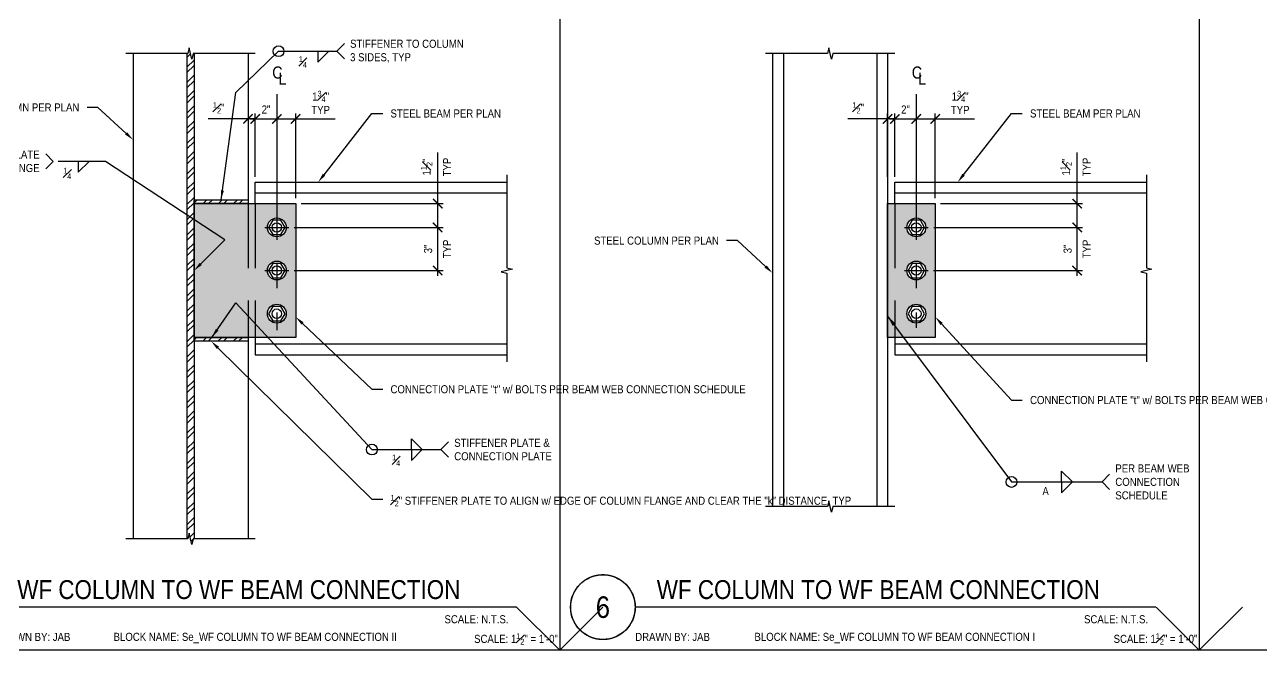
# Model space of a CAD drawing. Header units: inches. Extents: x -16404 to 14624, y -1591 to 16152.
# Drawn here: x 7433.2 to 7547.9, y 10858 to 10916 of the extents above; entities that cross this region are included whole.
import ezdxf
from ezdxf import colors
from ezdxf.entities.mleader import LeaderData, LeaderLine
from ezdxf.enums import TextEntityAlignment as Align
from ezdxf.math import Vec2, Vec3

# ---------------------------------------------------------------- set-up
doc = ezdxf.new("R2010")
doc.units = ezdxf.units.IN
doc.header["$LTSCALE"] = 24
doc.header["$MEASUREMENT"] = 0
for name, pattern in [('CENTER2', [1.125, 0.75, -0.125, 0.125, -0.125]), ('DASHED2', [0.375, 0.25, -0.125]), ('HIDDEN', [0.375, 0.25, -0.125])]:
    doc.linetypes.add(name, pattern=pattern)
doc.layers.get('0').update_dxf_attribs({"linetype": 'CONTINUOUS'})
doc.layers.get('DefPoints').update_dxf_attribs({"color": 251, "linetype": 'CONTINUOUS'})
doc.layers.add('DESIGNER COMMENTS', color=221, linetype='CONTINUOUS', plot=False)
doc.layers.add('S-ANNO-GRID-NONPLOT', color=251, linetype='CONTINUOUS', plot=False)
for name, color, linetype in [('S-ANNO-DIMS', 2, 'CONTINUOUS'), ('S-ANNO-NOTE', 4, 'CONTINUOUS'), ('S-BOLT', 2, 'CONTINUOUS'), ('S-BREAK', 2, 'CONTINUOUS'), ('S-GRID', 1, 'CENTER2'), ('S-STEEL', 4, 'CONTINUOUS'), ('S-TYP DETAIL BLOCKS', 1, 'CONTINUOUS')]:
    doc.layers.add(name, color=color, linetype=linetype)
doc.layers.add('S-HATCH1', color=1, linetype='CONTINUOUS', transparency=0.5)
doc.layers.add('S-POCHE-227', color=7, linetype='CONTINUOUS', true_color=0xe3e3e3, transparency=0.8)
doc.styles.add('Arial', font='arial.ttf', dxfattribs={"width": 0.85})
doc.dimstyles.new('DIM-8', dxfattribs={"dimscale": 8, "dimtxt": 0.09375, "dimasz": 0.109375, "dimexe": 0.0625, "dimexo": 0.0625, "dimgap": 0.0625, "dimtad": 1, "dimdec": 4, "dimzin": 11, "dimdsep": 46, "dimlunit": 4, "dimtxsty": 'Arial', "dimblk": 'ARCHTICK', "dimcen": 0.125, "dimclrd": 256, "dimclre": 256, "dimclrt": 4, "dimadec": 0, "dimazin": 0, "dimtfac": 0.75, "dimtdec": 4, "dimtmove": 0, "dimatfit": 3, "dimfxl": 1, "dimfrac": 1, "dimtolj": 1, "dimtzin": 0, "dimarcsym": 0})
doc.dimstyles.new('DIM-8$0', dxfattribs={"dimscale": 8, "dimtxt": 0.09375, "dimasz": 0.109375, "dimexe": 0.0625, "dimexo": 0.0625, "dimgap": 0.0625, "dimtad": 1, "dimdec": 4, "dimzin": 11, "dimdsep": 46, "dimlunit": 4, "dimtxsty": 'Arial', "dimblk1": 'ARCHTICK', "dimblk2": 'ARCHTICK', "dimsah": 1, "dimcen": 0.125, "dimdle": 0.0625, "dimclrd": 256, "dimclre": 256, "dimclrt": 4, "dimadec": 0, "dimazin": 0, "dimtfac": 1, "dimtdec": 4, "dimtmove": 0, "dimatfit": 3, "dimldrblk": 'ARCHTICK', "dimfxl": 1, "dimtolj": 1, "dimtzin": 11, "dimarcsym": 0})
pattern_1 = [(45, (-0.1380756282223956, -0.2292250546606738), (-0.7071067811865476, 0.7071067811865476), []), (45, (-0.1380756282223956, 0.2707749453393262), (-0.7071067811865476, 0.7071067811865476), [])]

# ---------------------------------------------------------------- blocks, each defined once
blk = doc.blocks.new('Se_30x42_DETAILS_GRID')
for p, q in [((22.24181977504962, 21.7499999999993), (22.24181977504962, 14.4999999999993)), ((29.65575970006625, 21.7499999999993), (29.65575970006625, 14.4999999999993)), ((22.24181977505032, 14.4999999999993), (22.24181977505032, 7.249999999999304)), ((29.65575970006695, 14.4999999999993), (29.65575970006695, 7.249999999999304)), ((22.24181977505032, 7.25), (22.74181977507237, 7.75000000002216)), ((29.65575970006695, 7.25), (30.15575970008899, 7.75000000002216)), ((22.24181977505055, 7.25), (14.82787985003393, 7.25)), ((29.65575970006717, 7.25), (22.24181977505055, 7.25)), ((37.06969962508379, 7.25), (29.65575970006717, 7.25))]:
    blk.add_line(p, q)
at = {"linetype": 'DASHED2', "ltscale": 0.5}
for p, q in [((22.24181977505032, 7.25), (21.74181977502829, 7.75000000002216)), ((29.65575970006695, 7.25), (29.15575970004491, 7.75000000002216))]:
    blk.add_line(p, q, dxfattribs=at)
blk = doc.blocks.new('*U814')
at = {"const_width": 0.1875}
for points in [[(-4.5, 1.695570592395378e-15, -1), (4.5, 1.479114197289397e-31, 3.732050807568883)], [(-4.5, 5.087936460698574e-16, 1), (4.5, 0, -3.732050807568883)]]:
    blk.add_lwpolyline(points, format="xyb", dxfattribs=at)
blk.add_lwpolyline([(4.5, 0), (76.96727909967422, 0)], dxfattribs=at)
blk.add_circle((0, 0), 4.5)
at = {"style": 'Arial', "width": 0.85}
for tag, p in [('DWG_TITLE_1', (7.5, 6.1875)), ('DWG_TITLE_2', (7.5, 2.4375))]:
    blk.add_attdef(tag, text='', height=2.625, dxfattribs=at).set_placement(p, align=Align.MIDDLE_LEFT)
blk.add_attdef('#', text='', height=3, dxfattribs=at).set_placement((0, 0), align=Align.MIDDLE_CENTER)
blk.add_attdef('SCALE', text='', height=1.125, dxfattribs=at).set_placement((75.84227909967422, -1.125), align=Align.TOP_RIGHT)
blk = doc.blocks.new('NUT-Plan View 1in-new')
blk.add_lwpolyline([(-0.4375, 0.7577722283112962), (-0.875, 0), (-0.4375, -0.7577722283112962), (0.4375, -0.7577722283112962), (0.875, 0), (0.4375, 0.7577722283112962)], close=True)
for radius in [1, 0.5]:
    blk.add_circle((0, 0), radius)
blk = doc.blocks.new('_ARCHTICK')
at = {"color": 0, "linetype": 'ByBlock', "const_width": 0.15}
blk.add_lwpolyline([(-0.5, -0.5), (0.5, 0.5)], dxfattribs=at)
blk = doc.blocks.new('*D2477')
at = {"layer": 'DefPoints', "color": 0, "transparency": 16777216}
for p in [(30.18425991164533, 35.20948391562708), (43.98943276028785, 35.20948391562708), (30.1744707997632, 31.20948391562708)]:
    blk.add_point(p, dxfattribs=at)
at = {"layer": 'S-ANNO-DIMS', "lineweight": -2, "transparency": 16777216}
for p, q in [((43.98943276028785, 30.70948391562708), (43.98943276028785, 35.70948391562708)), ((30.68425991164533, 35.20948391562708), (44.48943276028785, 35.20948391562708)), ((30.6744707997632, 31.20948391562708), (44.48943276028785, 31.20948391562708))]:
    blk.add_line(p, q, dxfattribs=at)
at = {"layer": 'S-ANNO-DIMS', "lineweight": -2, "transparency": 16777216, "xscale": 0.875, "yscale": 0.875, "zscale": 0.875}
for p, rotation in [((43.98943276028785, 35.20948391562708), 90), ((43.98943276028785, 31.20948391562708), 270)]:
    blk.add_blockref('_ARCHTICK', p, dxfattribs=dict(at, rotation=rotation))
at = {"layer": 'S-ANNO-DIMS', "color": 4, "transparency": 16777216, "char_height": 0.75, "attachment_point": 5, "rotation": 90, "style": 'Arial'}
for s, insert in [('\\A1;3"', (43.10624722140655, 33.20948391562706)), ('\\A1;TYP', (44.86443276028785, 33.20948391562706))]:
    blk.add_mtext(s, dxfattribs=dict(at, insert=insert))
blk = doc.blocks.new('*D2478')
at = {"layer": 'DefPoints', "color": 0, "transparency": 16777216}
for p in [(29.06970181212, 45.26808820477163), (30.81969962490894, 45.26808820477163), (30.81969962490894, 37.417817248961)]:
    blk.add_point(p, dxfattribs=at)
at = {"layer": 'S-ANNO-DIMS', "lineweight": -2, "transparency": 16777216}
for p, q in [((28.56970181212, 45.26808820477163), (30.81969962490894, 45.26808820477163)), ((30.81969962490894, 37.917817248961), (30.81969962490894, 45.76808820477163)), ((30.81969962490894, 45.26808820477163), (34.47152431795142, 45.26808820477163))]:
    blk.add_line(p, q, dxfattribs=at)
at = {"layer": 'S-ANNO-DIMS', "lineweight": -2, "transparency": 16777216, "xscale": 0.875, "yscale": 0.875, "zscale": 0.875, "rotation": 180}
blk.add_blockref('_ARCHTICK', (29.06970181212, 45.26808820477163), dxfattribs=at)
at = {"layer": 'S-ANNO-DIMS', "lineweight": -2, "transparency": 16777216, "xscale": 0.875, "yscale": 0.875, "zscale": 0.875}
blk.add_blockref('_ARCHTICK', (30.81969962490894, 45.26808820477163), dxfattribs=at)
at = {"layer": 'S-ANNO-DIMS', "color": 4, "transparency": 16777216, "insert": (33.13529478179862, 46.79881808198854), "char_height": 0.75, "attachment_point": 5, "style": 'Arial'}
blk.add_mtext('\\A1;1{\\H0.7x;\\S3#4;\\H1.4286x;"}\\PTYP', dxfattribs=at)
blk = doc.blocks.new('*D2479')
at = {"layer": 'DefPoints', "color": 0, "transparency": 16777216}
for p in [(30.81969962490895, 37.41781724896101), (43.98943276028785, 37.41781724896101), (30.20122184631602, 35.20948391562708)]:
    blk.add_point(p, dxfattribs=at)
at = {"layer": 'S-ANNO-DIMS', "lineweight": -2, "transparency": 16777216}
for p, q in [((43.98943276028785, 37.41781724896101), (43.98943276028785, 42.14260303137757)), ((31.31969962490895, 37.41781724896101), (44.48943276028785, 37.41781724896101)), ((43.98943276028785, 34.70948391562708), (43.98943276028785, 37.41781724896101)), ((30.70122184631602, 35.20948391562708), (44.48943276028785, 35.20948391562708))]:
    blk.add_line(p, q, dxfattribs=at)
at = {"layer": 'S-ANNO-DIMS', "lineweight": -2, "transparency": 16777216, "xscale": 0.875, "yscale": 0.875, "zscale": 0.875}
for p, rotation in [((43.98943276028785, 37.41781724896101), 90), ((43.98943276028785, 35.20948391562708), 270)]:
    blk.add_blockref('_ARCHTICK', p, dxfattribs=dict(at, rotation=rotation))
at = {"layer": 'S-ANNO-DIMS', "color": 4, "transparency": 16777216, "char_height": 0.75, "attachment_point": 5, "rotation": 90, "style": 'Arial'}
for s, insert in [('\\A1;1{\\H0.7x;\\S1#2;\\H1.4286x;"}', (42.96228405633151, 40.80637349522476)), ('\\A1;TYP', (44.86443276028785, 40.80637349522476))]:
    blk.add_mtext(s, dxfattribs=dict(at, insert=insert))
blk = doc.blocks.new('*D823')
at = {"layer": 'DefPoints', "color": 0, "transparency": 16777216}
for p in [(29.0696996249053, 45.26808820477163), (29.0696996249053, 45.26808820477163), (27.06969962490894, 39.40582917133179)]:
    blk.add_point(p, dxfattribs=at)
at = {"layer": 'S-ANNO-DIMS', "lineweight": -2, "transparency": 16777216}
for p, q in [((26.56969962490894, 45.26808820477163), (29.5696996249053, 45.26808820477163)), ((27.06969962490894, 39.90582917133179), (27.06969962490894, 45.76808820477163))]:
    blk.add_line(p, q, dxfattribs=at)
at = {"layer": 'S-ANNO-DIMS', "lineweight": -2, "transparency": 16777216, "xscale": 0.875, "yscale": 0.875, "zscale": 0.875, "rotation": 180}
blk.add_blockref('_ARCHTICK', (27.06969962490894, 45.26808820477163), dxfattribs=at)
at = {"layer": 'S-ANNO-DIMS', "lineweight": -2, "transparency": 16777216, "xscale": 0.875, "yscale": 0.875, "zscale": 0.875}
blk.add_blockref('_ARCHTICK', (29.0696996249053, 45.26808820477163), dxfattribs=at)
at = {"layer": 'S-ANNO-DIMS', "color": 4, "transparency": 16777216, "insert": (28.06969962490712, 46.14462299331188), "char_height": 0.75, "attachment_point": 5, "style": 'Arial'}
blk.add_mtext('\\A1;2"', dxfattribs=at)
blk = doc.blocks.new('*D824')
at = {"layer": 'DefPoints', "color": 0, "transparency": 16777216}
for p in [(26.40303295823742, 45.26808820477163), (26.40303295823742, 39.40582917133179), (27.06969962490894, 39.40582917133179)]:
    blk.add_point(p, dxfattribs=at)
at = {"layer": 'S-ANNO-DIMS', "lineweight": -2, "transparency": 16777216}
for p, q in [((26.40303295823742, 45.26808820477163), (22.71385918606825, 45.26808820477163)), ((26.40303295823742, 39.90582917133179), (26.40303295823742, 45.76808820477163)), ((27.06969962490894, 45.26808820477163), (26.40303295823742, 45.26808820477163)), ((27.06969962490894, 39.90582917133179), (27.06969962490894, 45.76808820477163)), ((27.06969962490894, 45.26808820477163), (27.94469962490894, 45.26808820477163))]:
    blk.add_line(p, q, dxfattribs=at)
at = {"layer": 'S-ANNO-DIMS', "lineweight": -2, "transparency": 16777216, "xscale": 0.875, "yscale": 0.875, "zscale": 0.875}
blk.add_blockref('_ARCHTICK', (26.40303295823742, 45.26808820477163), dxfattribs=at)
at = {"layer": 'S-ANNO-DIMS', "lineweight": -2, "transparency": 16777216, "xscale": 0.875, "yscale": 0.875, "zscale": 0.875, "rotation": 180}
blk.add_blockref('_ARCHTICK', (27.06969962490894, 45.26808820477163), dxfattribs=at)
at = {"layer": 'S-ANNO-DIMS', "color": 4, "transparency": 16777216, "insert": (23.68344607215283, 46.29523690872797), "char_height": 0.75, "attachment_point": 5, "style": 'Arial'}
blk.add_mtext('\\A1;{\\H0.7x;\\S1#2;}"', dxfattribs=at)
blk = doc.blocks.new('*D2482')
at = {"layer": 'DefPoints', "color": 0, "transparency": 16777216}
for p in [(30.17447517420534, 35.20948391563162), (43.98943276029331, 35.20948391563162), (30.17447079976866, 31.20948391563162)]:
    blk.add_point(p, dxfattribs=at)
at = {"layer": 'S-ANNO-DIMS', "lineweight": -2, "transparency": 16777216}
for p, q in [((43.98943276029331, 30.70948391563163), (43.98943276029331, 35.70948391563162)), ((30.67447517420534, 35.20948391563162), (44.48943276029331, 35.20948391563162)), ((30.67447079976866, 31.20948391563162), (44.48943276029331, 31.20948391563163))]:
    blk.add_line(p, q, dxfattribs=at)
at = {"layer": 'S-ANNO-DIMS', "lineweight": -2, "transparency": 16777216, "xscale": 0.875, "yscale": 0.875, "zscale": 0.875}
for p, rotation in [((43.98943276029331, 35.20948391563162), 90), ((43.98943276029331, 31.20948391563163), 270)]:
    blk.add_blockref('_ARCHTICK', p, dxfattribs=dict(at, rotation=rotation))
at = {"layer": 'S-ANNO-DIMS', "color": 4, "transparency": 16777216, "char_height": 0.75, "attachment_point": 5, "rotation": 90, "style": 'Arial'}
for s, insert in [('\\A1;3"', (43.106247221412, 33.20948391563161)), ('\\A1;TYP', (44.86443276029331, 33.20948391563161))]:
    blk.add_mtext(s, dxfattribs=dict(at, insert=insert))
blk = doc.blocks.new('*D2483')
at = {"layer": 'DefPoints', "color": 0, "transparency": 16777216}
for p in [(29.06970181212546, 45.26808820477618), (30.81969962491075, 45.26808820477618), (30.81969962491075, 37.41781724896555)]:
    blk.add_point(p, dxfattribs=at)
at = {"layer": 'S-ANNO-DIMS', "lineweight": -2, "transparency": 16777216}
for p, q in [((28.56970181212546, 45.26808820477618), (30.81969962491075, 45.26808820477618)), ((30.81969962491075, 37.91781724896555), (30.81969962491075, 45.76808820477618)), ((30.81969962491075, 45.26808820477618), (34.47152431795324, 45.26808820477618))]:
    blk.add_line(p, q, dxfattribs=at)
at = {"layer": 'S-ANNO-DIMS', "lineweight": -2, "transparency": 16777216, "xscale": 0.875, "yscale": 0.875, "zscale": 0.875, "rotation": 180}
blk.add_blockref('_ARCHTICK', (29.06970181212546, 45.26808820477618), dxfattribs=at)
at = {"layer": 'S-ANNO-DIMS', "lineweight": -2, "transparency": 16777216, "xscale": 0.875, "yscale": 0.875, "zscale": 0.875}
blk.add_blockref('_ARCHTICK', (30.81969962491075, 45.26808820477618), dxfattribs=at)
at = {"layer": 'S-ANNO-DIMS', "color": 4, "transparency": 16777216, "insert": (33.13529478180044, 46.79881808199309), "char_height": 0.75, "attachment_point": 5, "style": 'Arial'}
blk.add_mtext('\\A1;1{\\H0.7x;\\S3#4;\\H1.4286x;"}\\PTYP', dxfattribs=at)
blk = doc.blocks.new('*D2484')
at = {"layer": 'DefPoints', "color": 0, "transparency": 16777216}
for p in [(30.81969962491077, 37.41781724896556), (43.98943276029331, 37.41781724896556), (30.17447517420534, 35.20948391563162)]:
    blk.add_point(p, dxfattribs=at)
at = {"layer": 'S-ANNO-DIMS', "lineweight": -2, "transparency": 16777216}
for p, q in [((43.98943276029331, 37.41781724896556), (43.98943276029331, 42.14260303138212)), ((31.31969962491077, 37.41781724896556), (44.48943276029331, 37.41781724896556)), ((43.98943276029331, 34.70948391563162), (43.98943276029331, 37.41781724896556)), ((30.67447517420534, 35.20948391563162), (44.48943276029331, 35.20948391563162))]:
    blk.add_line(p, q, dxfattribs=at)
at = {"layer": 'S-ANNO-DIMS', "lineweight": -2, "transparency": 16777216, "xscale": 0.875, "yscale": 0.875, "zscale": 0.875}
for p, rotation in [((43.98943276029331, 37.41781724896556), 90), ((43.98943276029331, 35.20948391563162), 270)]:
    blk.add_blockref('_ARCHTICK', p, dxfattribs=dict(at, rotation=rotation))
at = {"layer": 'S-ANNO-DIMS', "color": 4, "transparency": 16777216, "char_height": 0.75, "attachment_point": 5, "rotation": 90, "style": 'Arial'}
for s, insert in [('\\A1;1{\\H0.7x;\\S1#2;\\H1.4286x;"}', (42.96228405633697, 40.80637349522931)), ('\\A1;TYP', (44.86443276029331, 40.80637349522931))]:
    blk.add_mtext(s, dxfattribs=dict(at, insert=insert))
blk = doc.blocks.new('*D825')
at = {"layer": 'DefPoints', "color": 0, "transparency": 16777216}
for p in [(29.06969962491075, 45.26808820477618), (29.06969962491075, 45.26808820477618), (27.06969962491075, 39.40582917133634)]:
    blk.add_point(p, dxfattribs=at)
at = {"layer": 'S-ANNO-DIMS', "lineweight": -2, "transparency": 16777216}
for p, q in [((26.56969962491075, 45.26808820477618), (29.56969962491075, 45.26808820477618)), ((27.06969962491075, 39.90582917133634), (27.06969962491075, 45.76808820477618))]:
    blk.add_line(p, q, dxfattribs=at)
at = {"layer": 'S-ANNO-DIMS', "lineweight": -2, "transparency": 16777216, "xscale": 0.875, "yscale": 0.875, "zscale": 0.875, "rotation": 180}
blk.add_blockref('_ARCHTICK', (27.06969962491075, 45.26808820477618), dxfattribs=at)
at = {"layer": 'S-ANNO-DIMS', "lineweight": -2, "transparency": 16777216, "xscale": 0.875, "yscale": 0.875, "zscale": 0.875}
blk.add_blockref('_ARCHTICK', (29.06969962491075, 45.26808820477618), dxfattribs=at)
at = {"layer": 'S-ANNO-DIMS', "color": 4, "transparency": 16777216, "insert": (28.06969962491075, 46.14462299331642), "char_height": 0.75, "attachment_point": 5, "style": 'Arial'}
blk.add_mtext('\\A1;2"', dxfattribs=at)
blk = doc.blocks.new('*D826')
at = {"layer": 'DefPoints', "color": 0, "transparency": 16777216}
for p in [(26.40303295824287, 45.26808820477618), (26.40303295824287, 45.26808820477618), (27.06969962491075, 39.40582917133634)]:
    blk.add_point(p, dxfattribs=at)
at = {"layer": 'S-ANNO-DIMS', "lineweight": -2, "transparency": 16777216}
for p, q in [((26.40303295824287, 45.26808820477618), (22.71385918607371, 45.26808820477618)), ((27.06969962491075, 45.26808820477618), (26.40303295824287, 45.26808820477618)), ((27.06969962491075, 39.90582917133634), (27.06969962491075, 45.76808820477618)), ((27.06969962491075, 45.26808820477618), (27.94469962491075, 45.26808820477618))]:
    blk.add_line(p, q, dxfattribs=at)
at = {"layer": 'S-ANNO-DIMS', "lineweight": -2, "transparency": 16777216, "xscale": 0.875, "yscale": 0.875, "zscale": 0.875}
blk.add_blockref('_ARCHTICK', (26.40303295824287, 45.26808820477618), dxfattribs=at)
at = {"layer": 'S-ANNO-DIMS', "lineweight": -2, "transparency": 16777216, "xscale": 0.875, "yscale": 0.875, "zscale": 0.875, "rotation": 180}
blk.add_blockref('_ARCHTICK', (27.06969962491075, 45.26808820477618), dxfattribs=at)
at = {"layer": 'S-ANNO-DIMS', "color": 4, "transparency": 16777216, "insert": (23.68344607215829, 46.29523690873252), "char_height": 0.75, "attachment_point": 5, "style": 'Arial'}
blk.add_mtext('\\A1;{\\H0.7x;\\S1#2;}"', dxfattribs=at)
blk = doc.blocks.new('Se_WF COLUMN TO WF BEAM CONNECTION I')
at = {"layer": 'S-POCHE-227'}
h = blk.add_hatch(color=256, dxfattribs=at)
h.dxf.hatch_style = 1
h.paths.add_polyline_path([(30.81969962490894, 25.00115058229312), (26.40303295823742, 25.00115058229312), (26.40303295823742, 37.417817248961), (30.81969962490894, 37.417817248961)])
edge = h.paths.add_edge_path(flags=16)
edge.add_arc((29.06969962490894, 35.20948391562706), 0.8749999999999999, 0, 360)
edge = h.paths.add_edge_path(flags=0)
edge.add_arc((29.06969962490894, 35.20948391562706), 0.4374999999999999, 0, 360)
h.paths.add_polyline_path([(28.68688712490894, 35.87253461539967), (28.30407462490894, 35.20948391562706), (28.68688712490894, 34.54643321585445), (29.45251212490894, 34.54643321585445), (29.83532462490894, 35.20948391562706), (29.45251212490894, 35.87253461539967)], flags=0)
edge = h.paths.add_edge_path(flags=16)
edge.add_arc((29.06969962490894, 31.20948391562706), 0.8749999999999999, 0, 360)
edge = h.paths.add_edge_path(flags=0)
edge.add_arc((29.06969962490894, 31.20948391562706), 0.4374999999999999, 0, 360)
h.paths.add_polyline_path([(28.68688712490894, 31.87253461539967), (28.30407462490894, 31.20948391562706), (28.68688712490894, 30.54643321585445), (29.45251212490894, 30.54643321585445), (29.83532462490894, 31.20948391562706), (29.45251212490894, 31.87253461539967)], flags=0)
edge = h.paths.add_edge_path(flags=16)
edge.add_arc((29.06969962490894, 27.20948391562706), 0.8749999999999999, 0, 360)
edge = h.paths.add_edge_path(flags=0)
edge.add_arc((29.06969962490894, 27.20948391562706), 0.4374999999999999, 0, 360)
h.paths.add_polyline_path([(28.68688712490894, 27.87253461539967), (28.30407462490894, 27.20948391562706), (28.68688712490894, 26.54643321585445), (29.45251212490894, 26.54643321585445), (29.83532462490894, 27.20948391562706), (29.45251212490894, 27.87253461539967)], flags=0)
at = {"layer": 'S-ANNO-NOTE', "color": 1, "linetype": 'CENTER2', "ltscale": 0.75}
for p, q in [((29.0696996249053, 47.56074157647708), (29.06969962490894, 25.88150588278768)), ((27.96492407561436, 35.20948391562706), (30.17447517419987, 35.20948391562706)), ((27.96491970117768, 31.20948391562706), (30.17447079976318, 31.20948391562706))]:
    blk.add_line(p, q, dxfattribs=at)
at = {"layer": 'S-ANNO-NOTE'}
for points in [[(42.54897992477981, 11.60667136794473), (42.54897992477981, 12.60667136794473), (43.54897992477981, 11.60667136794473)], [(42.54897992477981, 11.60667136794473), (42.54897992477981, 10.60667136794473), (43.54897992477981, 11.60667136794473)], [(46.997912385973, 10.89956458675806), (46.29080560479179, 11.60667136794473), (46.997912385973, 12.31377814913321)]]:
    blk.add_lwpolyline(points, dxfattribs=at)
blk.add_circle((37.89578464550414, 11.60667136794473), 0.5, dxfattribs=at)
at = {"layer": 'S-BREAK'}
for points in [[(27.0696996249053, 51.33333333315386), (21.32208200137302, 51.33333333315386), (21.19589081314098, 50.81443253785801), (20.94350843667326, 51.85223412845335), (20.81731724843758, 51.33333333315386), (15.06969962490894, 51.33333333315386)], [(50.40303295823742, 40.07249583799967), (50.40303295823742, 31.46186629209296), (50.92193375353509, 31.33567510386092), (49.88413216293975, 31.0832927273932), (50.40303295823742, 30.95710153916116), (50.40303295823742, 22.73916250466573)], [(27.0696996249053, 9.333333333155679), (21.32208200137302, 9.33333333315386), (21.19589081314098, 8.81443253785801), (20.94350843667326, 9.852234128453347), (20.81731724843758, 9.33333333315386), (15.06969962490894, 9.33333333315386)]]:
    blk.add_lwpolyline(points, dxfattribs=at)
at = {"layer": 'S-STEEL'}
for p, q in [((15.73636629157318, 51.33333333315386), (15.73636629157318, 9.333333333155679)), ((16.73636629157318, 51.33333333315386), (16.73636629157318, 9.333333333155679)), ((25.40303295823742, 51.33333333315386), (25.40303295823742, 9.333333333155679)), ((26.40303295823742, 51.33333333315386), (26.40303295823742, 9.333333333155679))]:
    blk.add_line(p, q, dxfattribs=at)
at = {"layer": 'S-STEEL', "color": 3}
for p, q in [((27.06969962490894, 39.40582917133179), (50.40303295823742, 39.40582917133179)), ((27.06969962490894, 37.417817248961), (27.06969962490894, 39.40582917133179)), ((27.06969962490894, 38.40582917133179), (50.40303295823742, 38.40582917133179)), ((27.06969962490894, 25.00115058229312), (27.06969962490894, 23.40582917133179)), ((27.06969962490894, 24.40582917133179), (50.40303295823742, 24.40582917133179)), ((27.06969962490894, 23.40582917133179), (50.40303295823742, 23.40582917133179))]:
    blk.add_line(p, q, dxfattribs=at)
at = {"layer": 'S-STEEL', "color": 2, "linetype": 'HIDDEN'}
for p, q in [((26.40303295823742, 37.417817248961), (26.40303295823742, 25.00115058229312)), ((27.06969962490894, 37.417817248961), (27.06969962490894, 25.00115058229312))]:
    blk.add_line(p, q, dxfattribs=at)
at = {"layer": 'S-STEEL'}
blk.add_lwpolyline([(30.81969962490894, 25.00115058229312), (26.40303295823742, 25.00115058229312), (26.40303295823742, 37.417817248961), (30.81969962490894, 37.417817248961)], close=True, dxfattribs=at)
at = {"layer": 'S-BOLT', "xscale": 0.8749999999999999, "yscale": 0.8749999999999999, "zscale": 0.8749999999999999}
for p in [(29.06969962490894, 35.20948391562706), (29.06969962490894, 31.20948391562706), (29.06969962490894, 27.20948391562706)]:
    blk.add_blockref('NUT-Plan View 1in-new', p, dxfattribs=at)
at = {"layer": 'DESIGNER COMMENTS', "char_height": 0.75, "style": 'Arial'}
for s, insert, width, attachment_point in [('\\A1;DRAWN BY: JAB', (2.99989251376428, -2.387343008660537), 9.902922541599999, 1), ('\\A1;BLOCK NAME: Se_WF COLUMN TO WF BEAM CONNECTION I', (27.06969962490712, -2.863095238273672), 25.95453274215552, 5), ('\\A1;SCALE: 1{\\H0.7x;\\S1#2;}" = 1\'-0"', (55.13939924999067, -2.416666666844321), 13.12496666549328, 3)]:
    blk.add_mtext(s, dxfattribs=dict(at, insert=insert, width=width, attachment_point=attachment_point))
at = {"layer": 'S-ANNO-NOTE', "color": 4, "char_height": 1.125, "width": 9.15625, "attachment_point": 5, "style": 'Arial'}
for s, insert in [('C', (29.12831469856883, 49.56114481156328)), ('L', (29.598558451391, 48.99783834138907))]:
    blk.add_mtext(s, dxfattribs=dict(at, insert=insert))
at = {"layer": 'S-ANNO-NOTE', "char_height": 0.75, "style": 'Arial'}
for s, insert, width, attachment_point in [('{\\C4;PER BEAM WEB CONNECTION SCHEDULE}', (47.52575156825969, 11.60667136794655), 8.551673767874792, 4), ('\\A1;{\\H1x;A}', (40.76181143640042, 11.13367351708803), 1.393552456265752, 1)]:
    blk.add_mtext(s, dxfattribs=dict(at, insert=insert, width=width, attachment_point=attachment_point))
at = {"layer": 'S-ANNO-DIMS'}
dim = blk.add_linear_dim(base=(30.81969962490894, 45.26808820477163), p1=(29.06970181212, 45.26808820477163), p2=(30.81969962490894, 37.417817248961), text='1{\\H0.7x;\\S3#4;\\H1.4286x;"}\\PTYP', dimstyle='DIM-8$0', override={"dimtofl": 1}, dxfattribs=at)
dim.commit()
dim.dimension.update_dxf_attribs({"geometry": '*D2478', "text_midpoint": (33.13529478179862, 45.26808820477163), "dimtype": 160})
dim = blk.add_linear_dim(base=(26.40303295823742, 45.26808820477163), p1=(27.06969962490894, 39.40582917133179), p2=(26.40303295823742, 39.40582917133179), text='{\\H0.7x;\\S1#2;}"', dimstyle='DIM-8$0', override={"dimtofl": 1}, dxfattribs=at)
dim.commit()
dim.dimension.update_dxf_attribs({"geometry": '*D824', "text_midpoint": (23.68344607215283, 46.29523690872797)})
dim = blk.add_linear_dim(base=(29.0696996249053, 45.26808820477163), p1=(27.06969962490894, 39.40582917133179), p2=(29.0696996249053, 45.26808820477163), dimstyle='DIM-8$0', override={"dimtofl": 1}, dxfattribs=at)
dim.commit()
dim.dimension.update_dxf_attribs({"geometry": '*D823', "text_midpoint": (28.06969962490712, 46.14462299331188)})
for base, p1, p2, text, picture, middle in [((43.98943276028785, 37.41781724896101), (30.201221846316, 35.20948391562706), (30.81969962490894, 37.417817248961), '1{\\H0.7x;\\S1#2;\\H1.4286x;"}\\XTYP', '*D2479', (43.98943276028785, 40.80637349522476)), ((43.98943276028785, 35.20948391562708), (30.17447079976318, 31.20948391562706), (30.18425991164531, 35.20948391562706), '3"\\XTYP', '*D2477', (43.98943276028785, 33.20948391562706))]:
    dim = blk.add_linear_dim(base=base, p1=p1, p2=p2, angle=90, text=text, dimstyle='DIM-8$0', override={"dimtofl": 1}, dxfattribs=at)
    dim.commit()
    dim.dimension.update_dxf_attribs({"geometry": picture, "text_midpoint": middle, "dimtype": 160})
blk.add_leader([(26.40303295823742, 26.98963717901825), (37.89578464550414, 11.60667136794655), (46.29080560479179, 11.60667136794473)], dimstyle='DIM-8', override={"dimasz": 0.125}, dxfattribs=at)
at = {"layer": 'S-ANNO-NOTE'}
ml = blk.add_multileader_mtext('Standard', dxfattribs=at)
ml.set_content('STEEL BEAM PER PLAN', color=4, style='Arial')
ml.set_leader_properties(color=2)
ml.build(insert=Vec2(0, 0))
ml.multileader.update_dxf_attribs({"dogleg_length": 0.36, "arrow_head_size": 0.875, "scale": 8})
ctx = ml.context
ctx.base_point, ctx.scale, ctx.char_height, ctx.arrow_head_size, ctx.landing_gap_size, ctx.plane_origin = Vec3(38.89578464550414, 45.76618003286603), 8, 0.75, 0.875, 0.72, Vec3(-0.6930325146395262, 341.6676531918874)
notes = []
notes.append((ctx, [(0, (1, 1, 0), (37.89578464550414, 45.76618003286603), (1, 0), 1.000000000000005, [(0, [(32.91000451331547, 39.40582917133179)], 0, [])])]))
ctx.mtext.insert, ctx.mtext.width, ctx.mtext.flow_direction = Vec3(39.61578464550439, 46.14757498511699), 14.52253074748296, 5
ml = blk.add_multileader_mtext('Standard', dxfattribs=at)
ml.set_content('STEEL COLUMN PER PLAN', color=4, style='Arial')
ml.set_leader_properties(color=2)
ml.build(insert=Vec2(0, 0))
ml.multileader.update_dxf_attribs({"dogleg_length": 0.36, "arrow_head_size": 0.875, "scale": 8})
ctx = ml.context
ctx.base_point, ctx.scale, ctx.char_height, ctx.arrow_head_size, ctx.landing_gap_size, ctx.plane_origin = Vec3(3.223152005858205, 33.98392919063008), 8, 0.75, 0.875, 0.72, Vec3(49.31572573048743, 333.8354959669086)
ctx.text_align_type = 2
notes.append((ctx, [(0, (1, 1, 0), (12.47822703996462, 33.98392919063008), (-1, 0), 1.000000000000005, [(0, [(15.73636629157318, 30.98392919063008)], 0, [])])]))
ctx.mtext.insert, ctx.mtext.width, ctx.mtext.alignment, ctx.mtext.flow_direction = Vec3(10.75822703996528, 34.35918498871979), 7.999680925193047, 3, 5
ml = blk.add_multileader_mtext('Standard', dxfattribs=at)
ml.set_content('CONNECTION PLATE "t" w/ BOLTS PER BEAM WEB CONNECTION SCHEDULE', color=4, style='Arial')
ml.set_leader_properties(color=2)
ml.build(insert=Vec2(0, 0))
ml.multileader.update_dxf_attribs({"dogleg_length": 0.36, "arrow_head_size": 0.875, "scale": 8})
ctx = ml.context
ctx.base_point, ctx.scale, ctx.char_height, ctx.arrow_head_size, ctx.landing_gap_size, ctx.plane_origin = Vec3(38.89578464550414, 19.19468760095333), 8, 0.75, 0.875, 0.72, Vec3(-0.6930325146395262, 316.047683031009)
notes.append((ctx, [(0, (1, 1, 0), (37.89578464550414, 19.19468760095333), (1, 0), 1.000000000000005, [(0, [(30.81969962490894, 26.90614836164423)], 0, [])])]))
ctx.mtext.insert, ctx.mtext.width, ctx.mtext.flow_direction = Vec3(39.61578464550439, 19.57608255320429), 14.52253074748296, 5
for ctx, leaders in notes:
    for number, flags, end, landing, length, lines in leaders:
        leader = LeaderData()
        leader.index, (leader.has_last_leader_line, leader.has_dogleg_vector, leader.attachment_direction) = number, flags
        leader.last_leader_point, leader.dogleg_vector, leader.dogleg_length = Vec3(end), Vec3(landing), length
        for number, points, colour, breaks in lines:
            line = LeaderLine()
            line.index, line.vertices, line.color, line.breaks = number, Vec3.list(points), colors.encode_raw_color(colour), breaks
            leader.lines.append(line)
        ctx.leaders.append(leader)
blk = doc.blocks.new('Se_WF COLUMN TO WF BEAM CONNECTION II')
at = {"layer": 'S-HATCH1'}
h = blk.add_hatch(dxfattribs=at)
h.set_pattern_fill('STEEL', color=256, scale=8, style=0)
h.set_pattern_definition(pattern_1)
h.paths.add_polyline_path([(20.73636629157863, 6.333333333158407), (20.81731724844303, 6.333333333158407), (20.94350843667871, 6.852234128457894), (21.1958908131428, 5.814432537862558), (21.32208200137484, 6.333333333158407), (21.40303295824287, 6.333333333158407), (21.40303295824287, 51.33333333315841), (21.32208200137484, 51.33333333315841), (21.1958908131428, 50.81443253786256), (20.94350843667871, 51.85223412845789), (20.81731724844303, 51.33333333315841), (20.73636629157863, 51.33333333315841)])
h = blk.add_hatch(dxfattribs=at)
h.set_pattern_fill('STEEL', color=256, scale=8, style=0)
h.set_pattern_definition(pattern_1)
h.paths.add_polyline_path([(26.40303295824287, 37.41781724896555), (26.40303295824287, 37.77028028032782), (21.40303295824287, 37.77028028032782), (21.40303295824287, 37.41781724896555)])
h = blk.add_hatch(dxfattribs=at)
h.set_pattern_fill('STEEL', color=256, scale=8, style=0)
h.set_pattern_definition(pattern_1)
h.paths.add_polyline_path([(26.40303295824287, 24.64868755093539), (26.40303295824287, 25.00115058229767), (21.40303295824287, 25.00115058229767), (21.40303295824287, 24.64868755093539)])
at = {"layer": 'S-POCHE-227'}
h = blk.add_hatch(color=256, dxfattribs=at)
h.dxf.hatch_style = 1
h.paths.add_polyline_path([(30.81969962491075, 25.00115058229767), (21.40303295824287, 25.00115058229767), (21.40303295824287, 37.41781724896555), (30.81969962491075, 37.41781724896555)])
edge = h.paths.add_edge_path(flags=16)
edge.add_arc((29.06969962491075, 35.20948391563161), 0.8749999999999999, 0, 360)
edge = h.paths.add_edge_path(flags=0)
edge.add_arc((29.06969962491075, 35.20948391563161), 0.4374999999999999, 0, 360)
h.paths.add_polyline_path([(28.68688712491075, 35.87253461540422), (28.30407462491075, 35.20948391563161), (28.68688712491075, 34.546433215859), (29.45251212491075, 34.546433215859), (29.83532462491075, 35.20948391563161), (29.45251212491075, 35.87253461540422)], flags=0)
edge = h.paths.add_edge_path(flags=16)
edge.add_arc((29.06969962491075, 31.20948391563161), 0.8749999999999999, 0, 360)
edge = h.paths.add_edge_path(flags=0)
edge.add_arc((29.06969962491075, 31.20948391563161), 0.4374999999999999, 0, 360)
h.paths.add_polyline_path([(28.68688712491075, 31.87253461540422), (28.30407462491075, 31.20948391563161), (28.68688712491075, 30.546433215859), (29.45251212491075, 30.546433215859), (29.83532462491075, 31.20948391563161), (29.45251212491075, 31.87253461540422)], flags=0)
edge = h.paths.add_edge_path(flags=16)
edge.add_arc((29.06969962491075, 27.20948391563161), 0.8749999999999999, 0, 360)
edge = h.paths.add_edge_path(flags=0)
edge.add_arc((29.06969962491075, 27.20948391563161), 0.4374999999999999, 0, 360)
h.paths.add_polyline_path([(28.68688712491075, 27.87253461540422), (28.30407462491075, 27.20948391563161), (28.68688712491075, 26.546433215859), (29.45251212491075, 26.546433215859), (29.83532462491075, 27.20948391563161), (29.45251212491075, 27.87253461540422)], flags=0)
at = {"layer": 'S-ANNO-NOTE'}
for points in [[(35.33814311770857, 50.83586107885003), (34.63103633652372, 51.5429678600367), (35.33814311770857, 52.25007464122518)], [(32.88921065651539, 51.5429678600367), (32.88921065651539, 50.5429678600367), (33.88921065651539, 51.5429678600367)], [(7.634238551105227, 40.62622655197356), (8.341345332290075, 41.33333333316023), (7.634238551105227, 42.04044011434689)], [(10.65653821264914, 41.33333333316023), (10.65653821264914, 40.33333333316023), (11.65653821264914, 41.33333333316023)], [(41.54897992478527, 14.60667136794928), (41.54897992478527, 15.60667136794928), (42.54897992478527, 14.60667136794928)], [(44.99791238597845, 13.89956458676261), (44.2908056047936, 14.60667136794928), (44.99791238597845, 15.31377814913776)], [(41.54897992478527, 14.60667136794928), (41.54897992478527, 13.60667136794928), (42.54897992478527, 14.60667136794928)]]:
    blk.add_lwpolyline(points, dxfattribs=at)
for centre in [(29.23601537723607, 51.5429678600367), (37.89578464550596, 14.60667136794928)]:
    blk.add_circle(centre, 0.5, dxfattribs=at)
at = {"layer": 'S-BREAK'}
for points in [[(27.06969962491075, 51.33333333315841), (21.32208200137484, 51.33333333315841), (21.1958908131428, 50.81443253786256), (20.94350843667871, 51.85223412845789), (20.81731724844303, 51.33333333315841), (15.06969962491075, 51.33333333315841)], [(50.40303295824287, 40.07249583800422), (50.40303295824287, 31.46186629209751), (50.92193375354054, 31.33567510386547), (49.88413216294521, 31.08329272739775), (50.40303295824287, 30.95710153916571), (50.40303295824287, 22.73916250467028)], [(27.06969962491075, 6.333333333160226), (21.32208200137484, 6.333333333158407), (21.1958908131428, 5.814432537862558), (20.94350843667871, 6.852234128457894), (20.81731724844303, 6.333333333158407), (15.06969962491075, 6.333333333158407)]]:
    blk.add_lwpolyline(points, dxfattribs=at)
at = {"layer": 'S-GRID', "color": 1, "linetype": 'CENTER2', "ltscale": 0.75}
for p, q in [((29.06969962491075, 47.56074157648163), (29.06969962491075, 25.69163245734217)), ((27.96492407561982, 35.20948391563161), (30.17447517420533, 35.20948391563161)), ((27.96491970118313, 31.20948391563161), (30.17447079976864, 31.20948391563161))]:
    blk.add_line(p, q, dxfattribs=at)
at = {"layer": 'S-STEEL'}
for p, q in [((15.73636629157863, 51.33333333315841), (15.73636629157863, 6.333333333160226)), ((20.73636629157863, 51.33333333315841), (20.73636629157863, 6.333333333160226)), ((21.40303295824287, 51.33333333315841), (21.40303295824287, 6.333333333160226)), ((26.40303295824287, 51.33333333315841), (26.40303295824287, 37.41781724896555)), ((26.40303295824287, 25.00115058229767), (26.40303295824287, 6.333333333160226))]:
    blk.add_line(p, q, dxfattribs=at)
at = {"layer": 'S-STEEL', "color": 3}
for p, q in [((27.06969962491075, 39.40582917133634), (50.40303295824287, 39.40582917133634)), ((27.06969962491075, 37.41781724896555), (27.06969962491075, 39.40582917133634)), ((27.06969962491075, 38.40582917133634), (50.40303295824287, 38.40582917133634)), ((27.06969962491075, 25.00115058229767), (27.06969962491075, 23.40582917133634)), ((27.06969962491075, 24.40582917133634), (50.40303295824287, 24.40582917133634)), ((27.06969962491075, 23.40582917133634), (50.40303295824287, 23.40582917133634))]:
    blk.add_line(p, q, dxfattribs=at)
at = {"layer": 'S-STEEL', "color": 2, "linetype": 'HIDDEN'}
for p, q in [((26.40303295824287, 37.41781724896555), (26.40303295824287, 25.00115058229767)), ((27.06969962491075, 37.41781724896555), (27.06969962491075, 25.00115058229767))]:
    blk.add_line(p, q, dxfattribs=at)
at = {"layer": 'S-STEEL'}
for points in [[(21.40303295824287, 37.77028028032782), (26.40303295824287, 37.77028028032782), (26.40303295824287, 37.41781724896555), (21.40303295824287, 37.41781724896555)], [(30.81969962491075, 25.00115058229767), (21.40303295824287, 25.00115058229767), (21.40303295824287, 37.41781724896555), (30.81969962491075, 37.41781724896555)], [(21.40303295824287, 25.00115058229767), (26.40303295824287, 25.00115058229767), (26.40303295824287, 24.64868755093539), (21.40303295824287, 24.64868755093539)]]:
    blk.add_lwpolyline(points, close=True, dxfattribs=at)
at = {"layer": 'S-BOLT', "xscale": 0.8749999999999999, "yscale": 0.8749999999999999, "zscale": 0.8749999999999999}
for p in [(29.06969962491075, 35.20948391563161), (29.06969962491075, 31.20948391563161), (29.06969962491075, 27.20948391563161)]:
    blk.add_blockref('NUT-Plan View 1in-new', p, dxfattribs=at)
at = {"layer": 'DESIGNER COMMENTS', "char_height": 0.75, "style": 'Arial'}
for s, insert, width, attachment_point in [('\\A1;DRAWN BY: JAB', (2.999892513767918, -2.387343008655989), 7.996369174945194, 1), ('\\A1;BLOCK NAME: Se_WF COLUMN TO WF BEAM CONNECTION II', (27.06969962491075, -2.863095238269125), 26.20196623465211, 5), ('\\A1;SCALE: 1{\\H0.7x;\\S1#2;}" = 1\'-0"', (55.13939924999431, -2.416666666839774), 13.12496666549328, 3)]:
    blk.add_mtext(s, dxfattribs=dict(at, insert=insert, width=width, attachment_point=attachment_point))
at = {"layer": 'S-ANNO-NOTE', "char_height": 0.75, "style": 'Arial'}
for s, insert, width, attachment_point in [('\\A1;{\\C4;STIFFENER TO COLUMN 3 SIDES, TYP}', (35.86598229999527, 51.54296786003852), 11.23666297096721, 4), ('\\A1;{\\H0.7x;\\S1#4;}', (31.10204216813599, 51.06997000918), 1.393552456265752, 1), ('\\A1;{\\C4;CONNECTION PLATE TO COLUMN FLANGE}', (7.071825566888037, 41.33333333316205), 9.70107744091365, 6), ('\\A1;{\\H0.7x;\\S1#4;}', (10.01628056474055, 40.73357216006934), 2.43804719493346, 3), ('{\\C4;STIFFENER PLATE & CONNECTION PLATE}', (45.52575156826515, 14.60667136795109), 9.599610810367967, 4), ('\\A1;{\\H0.7x;\\S1#4;}', (39.76181143640588, 14.13367351709257), 1.393552456265752, 1)]:
    blk.add_mtext(s, dxfattribs=dict(at, insert=insert, width=width, attachment_point=attachment_point))
at = {"layer": 'S-ANNO-NOTE', "color": 4, "char_height": 1.125, "width": 9.15625, "attachment_point": 5, "style": 'Arial'}
for s, insert in [('C', (29.12831469857429, 49.56114481156783)), ('L', (29.59855845139646, 48.99783834139362))]:
    blk.add_mtext(s, dxfattribs=dict(at, insert=insert))
at = {"layer": 'S-ANNO-DIMS'}
dim = blk.add_linear_dim(base=(30.81969962491075, 45.26808820477618), p1=(29.06970181212546, 45.26808820477618), p2=(30.81969962491075, 37.41781724896555), text='1{\\H0.7x;\\S3#4;\\H1.4286x;"}\\PTYP', dimstyle='DIM-8$0', override={"dimtofl": 1}, dxfattribs=at)
dim.commit()
dim.dimension.update_dxf_attribs({"geometry": '*D2483', "text_midpoint": (33.13529478180044, 45.26808820477618), "dimtype": 160})
dim = blk.add_linear_dim(base=(26.40303295824287, 45.26808820477618), p1=(27.06969962491075, 39.40582917133634), p2=(26.40303295824287, 45.26808820477618), text='{\\H0.7x;\\S1#2;}"', dimstyle='DIM-8$0', override={"dimtofl": 1}, dxfattribs=at)
dim.commit()
dim.dimension.update_dxf_attribs({"geometry": '*D826', "text_midpoint": (23.68344607215829, 46.29523690873252)})
dim = blk.add_linear_dim(base=(29.06969962491075, 45.26808820477618), p1=(27.06969962491075, 39.40582917133634), p2=(29.06969962491075, 45.26808820477618), dimstyle='DIM-8$0', override={"dimtofl": 1}, dxfattribs=at)
dim.commit()
dim.dimension.update_dxf_attribs({"geometry": '*D825', "text_midpoint": (28.06969962491075, 46.14462299331642)})
for base, p1, p2, text, picture, middle in [((43.98943276029331, 37.41781724896556), (30.17447517420533, 35.20948391563161), (30.81969962491075, 37.41781724896555), '1{\\H0.7x;\\S1#2;\\H1.4286x;"}\\XTYP', '*D2484', (43.98943276029331, 40.80637349522931)), ((43.98943276029331, 35.20948391563162), (30.17447079976864, 31.20948391563161), (30.17447517420533, 35.20948391563161), '3"\\XTYP', '*D2482', (43.98943276029331, 33.20948391563161))]:
    dim = blk.add_linear_dim(base=base, p1=p1, p2=p2, angle=90, text=text, dimstyle='DIM-8$0', override={"dimtofl": 1}, dxfattribs=at)
    dim.commit()
    dim.dimension.update_dxf_attribs({"geometry": picture, "text_midpoint": middle, "dimtype": 160})
for points in [[(23.90303295824287, 37.77028028032782), (25.27398500948857, 47.72735115361047), (29.23601537723971, 51.54296786003852), (34.63103633652372, 51.5429678600367)], [(23.03678790044887, 25.00115058229767), (25.27398500948857, 28.2061397650823), (37.89578464550959, 14.60667136795109), (44.2908056047936, 14.60667136794928)]]:
    blk.add_leader(points, dimstyle='DIM-8', override={"dimasz": 0.109375}, dxfattribs=at)
at = {"layer": 'S-ANNO-NOTE'}
ml = blk.add_multileader_mtext('Standard', dxfattribs=at)
ml.set_content('STEEL COLUMN PER PLAN', color=4, style='Arial')
ml.set_leader_properties(color=2)
ml.build(insert=Vec2(0, 0))
ml.multileader.update_dxf_attribs({"dogleg_length": 0.36, "arrow_head_size": 0.875, "scale": 8})
ctx = ml.context
ctx.base_point, ctx.scale, ctx.char_height, ctx.arrow_head_size, ctx.landing_gap_size, ctx.plane_origin = Vec3(3.223152005863662, 46.33333333316023), 8, 0.75, 0.875, 0.72, Vec3(49.31572573049289, 346.184900109437)
ctx.text_align_type = 2
notes = []
notes.append((ctx, [(0, (1, 1, 0), (12.47822703997008, 46.33333333316023), (-1, 0), 1.000000000000005, [(0, [(15.73636629157863, 43.33333333316023)], 0, [])])]))
ctx.mtext.insert, ctx.mtext.width, ctx.mtext.alignment, ctx.mtext.flow_direction = Vec3(10.75822703997073, 46.70858913124994), 7.999680925193047, 3, 5
ml = blk.add_multileader_mtext('Standard', dxfattribs=at)
ml.set_content('STEEL BEAM PER PLAN', color=4, style='Arial')
ml.set_leader_properties(color=2)
ml.build(insert=Vec2(0, 0))
ml.multileader.update_dxf_attribs({"dogleg_length": 0.36, "arrow_head_size": 0.875, "scale": 8})
ctx = ml.context
ctx.base_point, ctx.scale, ctx.char_height, ctx.arrow_head_size, ctx.landing_gap_size, ctx.plane_origin = Vec3(38.89578464550778, 45.76618003287058), 8, 0.75, 0.875, 0.72, Vec3(-0.6930325146358882, 341.667653191892)
notes.append((ctx, [(0, (1, 1, 0), (37.89578464550777, 45.76618003287058), (1, 0), 1.000000000000005, [(0, [(32.91000451331911, 39.40582917133634)], 0, [])])]))
ctx.mtext.insert, ctx.mtext.width, ctx.mtext.flow_direction = Vec3(39.61578464550803, 46.14757498512154), 14.52253074748296, 5
ml = blk.add_multileader_mtext('Standard', dxfattribs=at)
ml.set_content('', color=4, style='Arial')
ml.set_leader_properties(color=2)
ml.build(insert=Vec2(0, 0))
ml.multileader.update_dxf_attribs({"dogleg_length": 1.214514073944883, "arrow_head_size": 0.875, "scale": 8})
ctx = ml.context
ctx.base_point, ctx.scale, ctx.char_height, ctx.arrow_head_size, ctx.landing_gap_size, ctx.plane_origin = Vec3(7.341345332290585, 41.33333333316023), 8, 0.75, 0.875, 0.72, Vec3(19.76696542135687, 31.30273420338108)
ctx.text_align_type = 2
notes.append((ctx, [(0, (1, 1, 0), (13.17636629157823, 41.33333333316023), (-1, 0), 4.395020959287649, [(0, [(21.40303295824287, 31.20948391563161), (24.25719962490984, 34.06365058229949)], 0, [])])]))
ctx.mtext.insert, ctx.mtext.alignment, ctx.mtext.flow_direction = Vec3(8.06134533229124, 41.70833333316023), 3, 5
ml = blk.add_multileader_mtext('Standard', dxfattribs=at)
ml.set_content('CONNECTION PLATE "t" w/ BOLTS PER BEAM WEB CONNECTION SCHEDULE', color=4, style='Arial')
ml.set_leader_properties(color=2)
ml.build(insert=Vec2(0, 0))
ml.multileader.update_dxf_attribs({"dogleg_length": 0.36, "arrow_head_size": 0.875, "scale": 8})
ctx = ml.context
ctx.base_point, ctx.scale, ctx.char_height, ctx.arrow_head_size, ctx.landing_gap_size, ctx.plane_origin = Vec3(38.8957846455096, 20.19468760095788), 8, 0.75, 0.875, 0.72, Vec3(-0.6930325146377072, 316.0476830310135)
notes.append((ctx, [(0, (1, 1, 0), (37.89578464550959, 20.19468760095788), (1, 0), 1.000000000000005, [(0, [(30.81969962491075, 26.90614836164877)], 0, [])])]))
ctx.mtext.insert, ctx.mtext.width, ctx.mtext.flow_direction = Vec3(39.61578464550985, 20.57608255320883), 13.84192473724067, 5
ml = blk.add_multileader_mtext('Standard', dxfattribs=at)
ml.set_content('\\A1;{\\H0.7x;\\S1#2;\\H1.4286x;" STIFFENER PLATE TO ALIGN w/ EDGE OF COLUMN FLANGE AND CLEAR THE "k" DISTANCE, TYP}', color=4, style='Arial')
ml.set_leader_properties(color=2)
ml.build(insert=Vec2(0, 0))
ml.multileader.update_dxf_attribs({"dogleg_length": 0.36, "arrow_head_size": 0.875, "scale": 8})
ctx = ml.context
ctx.base_point, ctx.scale, ctx.char_height, ctx.arrow_head_size, ctx.landing_gap_size, ctx.plane_origin = Vec3(38.8957846455096, 10.01690176784632), 8, 0.75, 0.875, 0.72, Vec3(-0.6930325146377072, 305.869897197902)
notes.append((ctx, [(0, (1, 1, 0), (37.89578464550959, 10.01690176784632), (1, 0), 1.000000000000005, [(0, [(22.98911665663854, 24.64868755093539)], 0, [])])]))
ctx.mtext.insert, ctx.mtext.width, ctx.mtext.flow_direction = Vec3(39.6157846455096, 10.39190176784632), 14.52253074748296, 5
for ctx, leaders in notes:
    for number, flags, end, landing, length, lines in leaders:
        leader = LeaderData()
        leader.index, (leader.has_last_leader_line, leader.has_dogleg_vector, leader.attachment_direction) = number, flags
        leader.last_leader_point, leader.dogleg_vector, leader.dogleg_length = Vec3(end), Vec3(landing), length
        for number, points, colour, breaks in lines:
            line = LeaderLine()
            line.index, line.vertices, line.color, line.breaks = number, Vec3.list(points), colors.encode_raw_color(colour), breaks
            leader.lines.append(line)
        ctx.leaders.append(leader)

msp = doc.modelspace()

# ---------------------------------------------------------------- block references
at = {"layer": 'S-ANNO-GRID-NONPLOT', "xscale": 8, "yscale": 8, "zscale": 8}
msp.add_blockref('Se_30x42_DETAILS_GRID', (7304.87897375586, 10800), dxfattribs=at)
at = {"layer": 'S-ANNO-NOTE', "xscale": 0.6666666666666666, "yscale": 0.6666666666666666, "zscale": 0.6666666666666666}
for p, values in [((7427.502012556322, 10862.00000000011), {'#': '10', 'DWG_TITLE_2': 'WF COLUMN TO WF BEAM CONNECTION', 'SCALE': 'SCALE: N.T.S.'}), ((7486.813531956457, 10862.00000000011), {'#': '6', 'DWG_TITLE_2': 'WF COLUMN TO WF BEAM CONNECTION', 'SCALE': 'SCALE: N.T.S.'})]:
    msp.add_blockref('*U814', p, dxfattribs=at).add_auto_attribs(values)
at = {"layer": 'S-TYP DETAIL BLOCKS'}
for name, p in [('Se_WF COLUMN TO WF BEAM CONNECTION II', (7427.502012556319, 10862.00000000011)), ('Se_WF COLUMN TO WF BEAM CONNECTION I', (7486.813531956457, 10862.00000000011))]:
    msp.add_blockref(name, p, dxfattribs=at)

doc.saveas('drawing.dxf')
